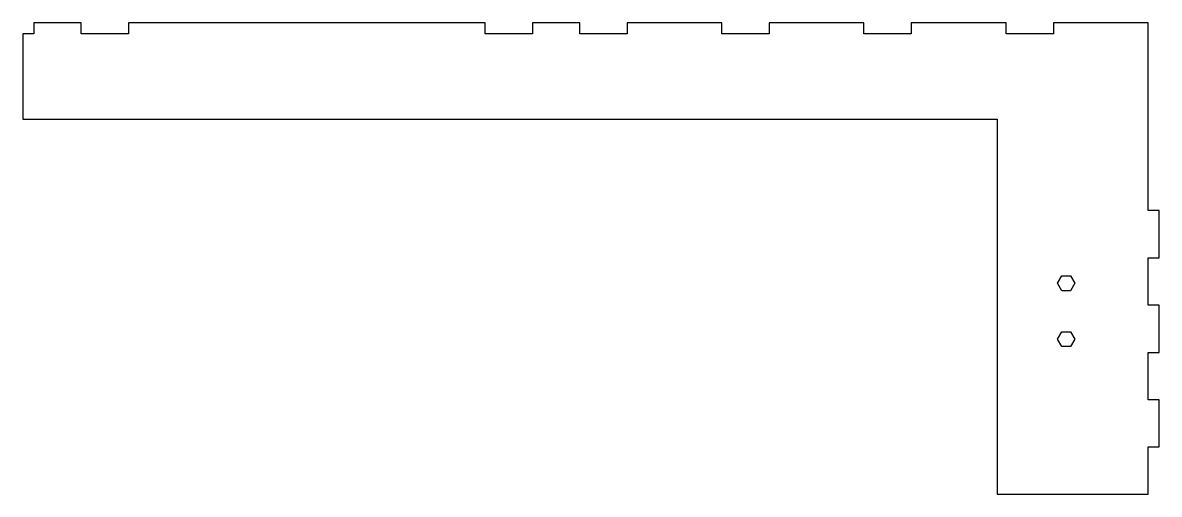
# Model space of a CAD drawing. Header units: millimetres. Extents: x -610 to 0, y 305 to 558.
import ezdxf

# ---------------------------------------------------------------- set-up
doc = ezdxf.new("R2010")
doc.units = ezdxf.units.MM
doc.layers.get('0').update_dxf_attribs({"linetype": 'CONTINUOUS'})

msp = doc.modelspace()

# ---------------------------------------------------------------- linework, layer by layer
for points in [[(-86.94, 304.8), (-6, 304.8), (-6, 330.2), (0, 330.2), (0, 355.6), (-6, 355.6), (-6, 381), (0, 381), (0, 406.4), (-6, 406.4), (-6, 431.8), (0, 431.8), (0, 457.2), (-6, 457.2), (-6, 558), (-56.8, 558), (-56.8, 552), (-82.2, 552), (-82.2, 558), (-133, 558), (-133, 552), (-158.4, 552), (-158.4, 558), (-209.2, 558), (-209.2, 552), (-234.6, 552), (-234.6, 558), (-285.4, 558), (-285.4, 552), (-310.8, 552), (-310.8, 558), (-336.2, 558), (-336.2, 552), (-361.6, 552), (-361.6, 558), (-552.8, 558), (-552.8, 552), (-578.2, 552), (-578.2, 558), (-603.6, 558), (-603.6, 552), (-609.6, 552), (-609.6, 506.23), (-86.94, 506.23)], [(-47.62, 422.07), (-45.31, 418.07), (-47.62, 414.07), (-52.24, 414.07), (-54.55, 418.07), (-52.24, 422.07)], [(-47.62, 392.1), (-45.31, 388.1), (-47.62, 384.1), (-52.24, 384.1), (-54.55, 388.1), (-52.24, 392.1)]]:
    msp.add_lwpolyline(points, close=True)

doc.saveas('drawing.dxf')
